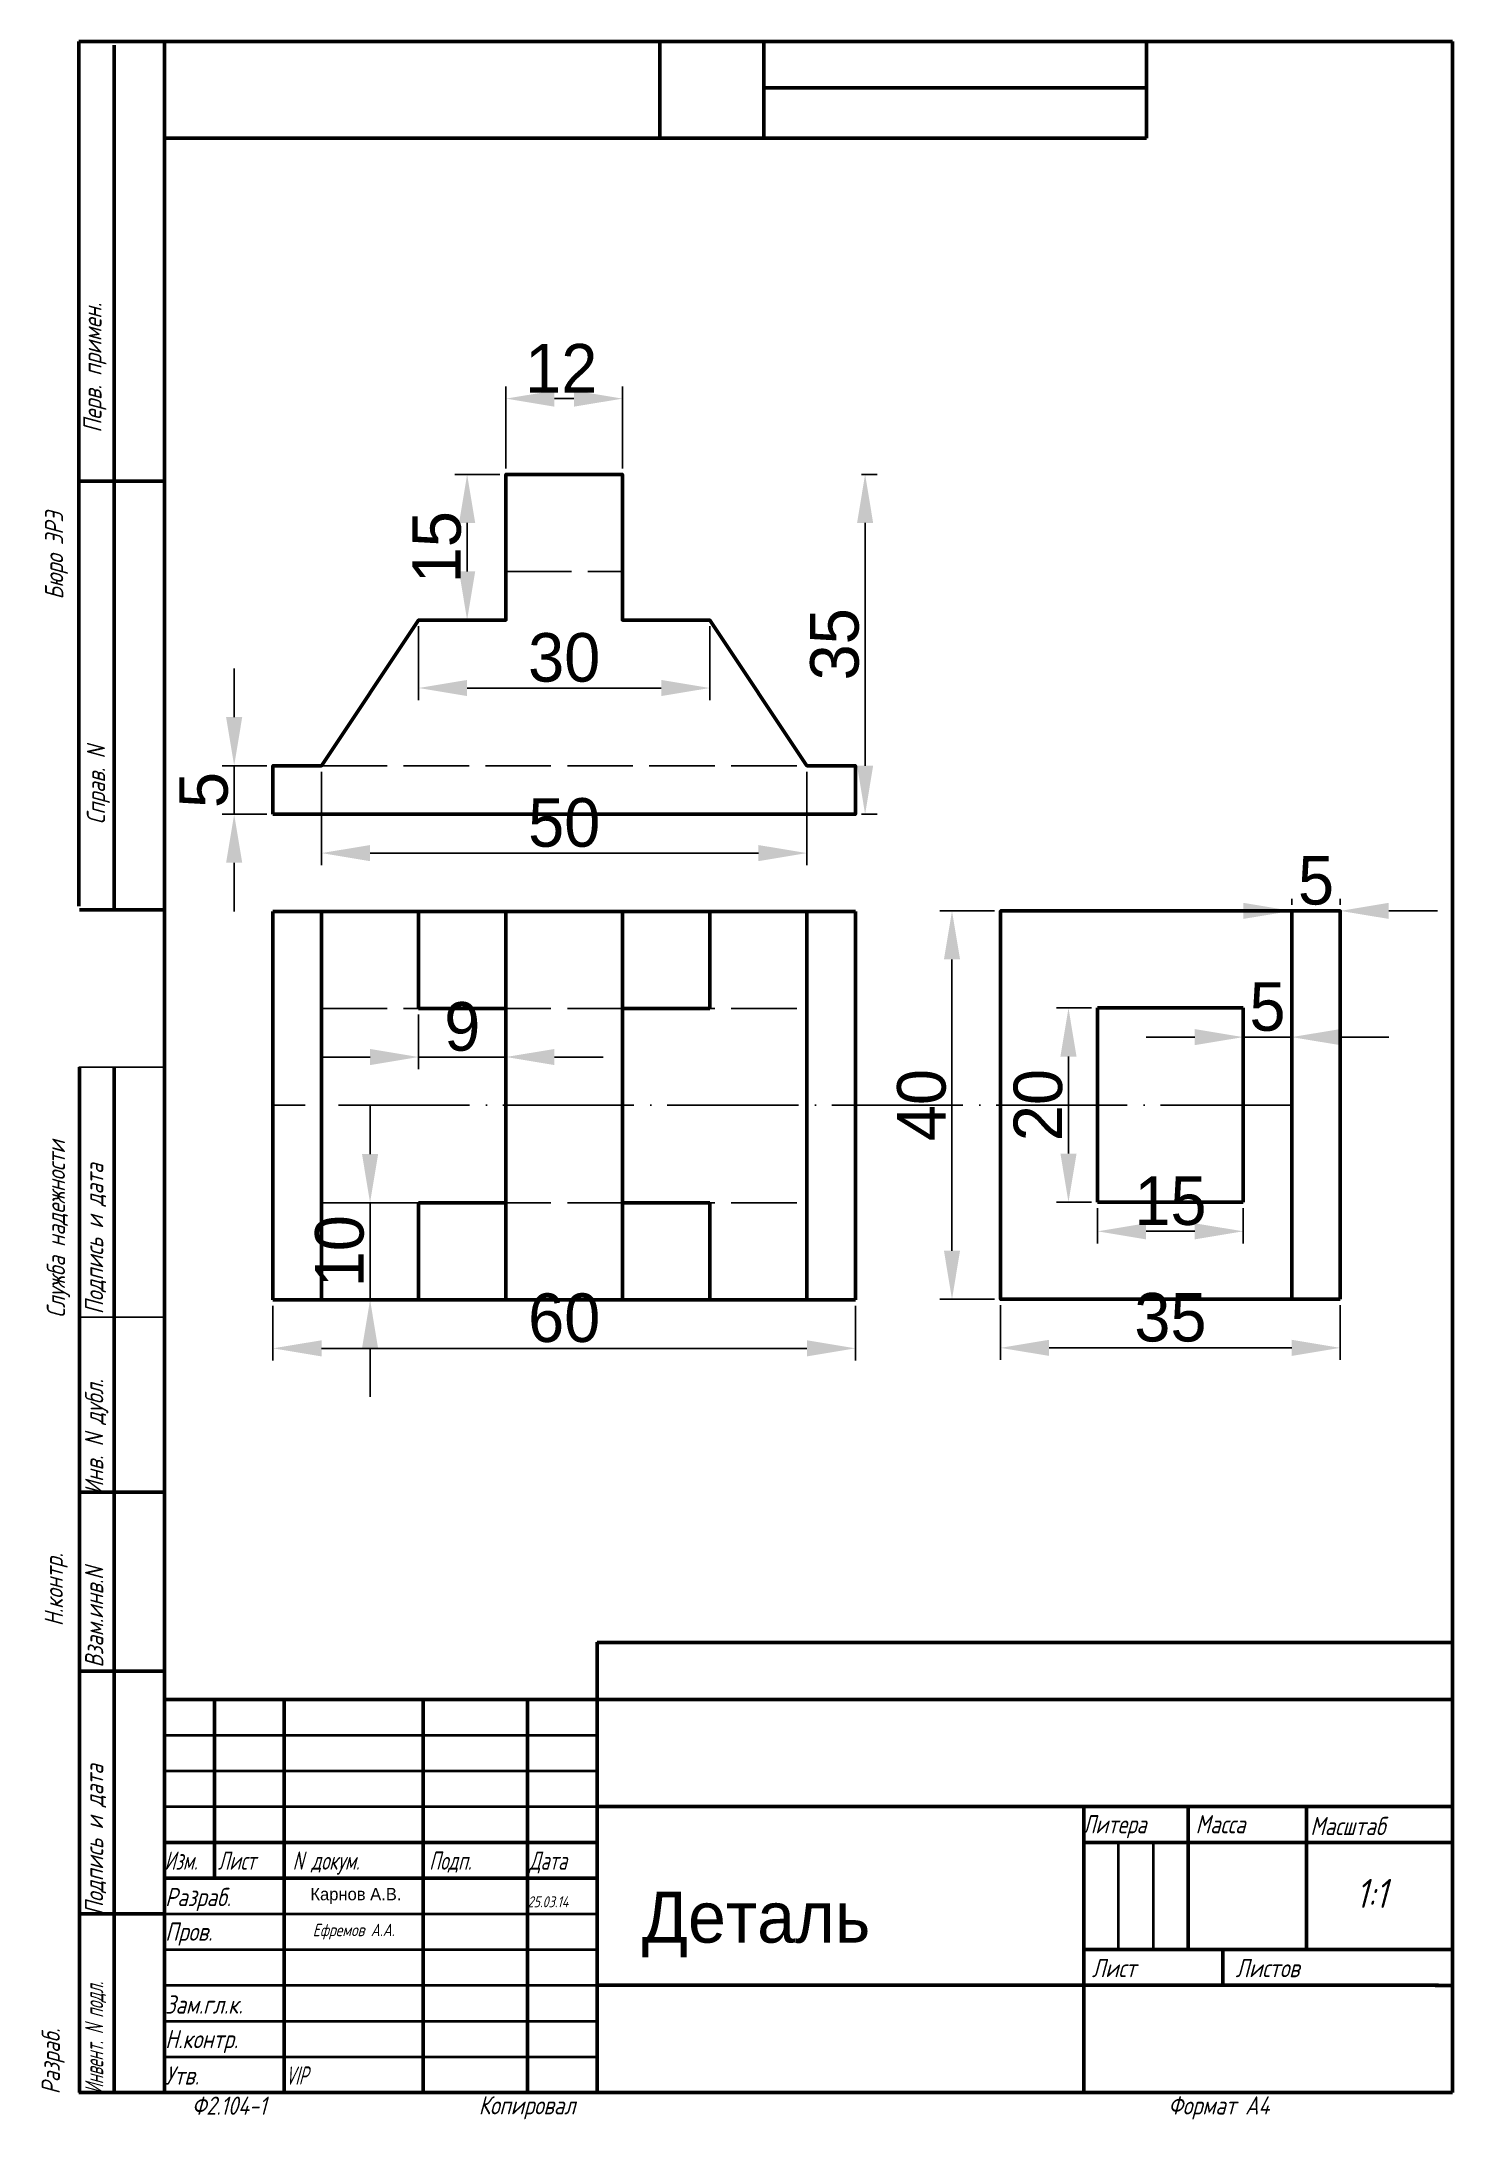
# Paper-space layout 'GOST-A4-(portrate)-new' of a CAD drawing. Header units: millimetres. Extents: x 2 to 196, y 1 to 286.
# The model-space entities are those that its viewports show. They can reach past a viewport. Long polylines and large blocks are cut down to what shows.
import ezdxf
from ezdxf.enums import TextEntityAlignment as Align

# ---------------------------------------------------------------- set-up
doc = ezdxf.new("R2010")
doc.units = ezdxf.units.MM
doc.linetypes.add('ACAD_ISO02W100', pattern=[15, 12, -3])
doc.linetypes.add('ACAD_ISO04W100', pattern=[30, 24, -3, 0, -3])
for name, color, linetype, lineweight in [('Основная сплошная', 7, 'Continuous', 50), ('Размерные линии', 3, 'Continuous', 25), ('Штриховая линия', 5, 'ACAD_ISO02W100', 25), ('Штрихпунктирная линия', 6, 'ACAD_ISO04W100', 25)]:
    doc.layers.add(name, color=color, linetype=linetype, lineweight=lineweight)
doc.styles.add('Dm', font='', dxfattribs={"oblique": 15})
doc.styles.get('Dm').set_extended_font_data('GOST type A')
doc.dimstyles.new('Copy of ISO-25', dxfattribs={"dimtxt": 5, "dimasz": 5, "dimexe": 1.25, "dimexo": 0.625, "dimtad": 1, "dimtoh": 1, "dimtxsty": 'Standard', "dimcen": 2.5, "dimadec": 0, "dimazin": 0, "dimtfac": 1, "dimtmove": 0, "dimatfit": 3, "dimfxl": 1, "dimarcsym": 0})

# ---------------------------------------------------------------- blocks, each defined once
blk = doc.blocks.new('Stamp Legend')
at = {"lineweight": 50}
for p, q in [((7.16, 286.45), (7.16, 167.75)), ((7.16, 286.45), (18.91, 286.45)), ((11.99, 167.26), (11.99, 285.96)), ((195.77, 286.45), (18.91, 286.45)), ((18.91, 4.91), (18.91, 286.45)), ((86.91, 273.21), (86.91, 286.45)), ((101.23, 273.21), (101.23, 286.45)), ((101.23, 280.08), (101.23, 286.45)), ((153.76, 273.21), (153.76, 286.45)), ((195.77, 286.45), (195.77, 6.87)), ((101.23, 280.08), (153.76, 280.08)), ((20.06, 273.21), (18.91, 273.21)), ((20.06, 273.21), (153.76, 273.21)), ((7.22, 226.12), (18.68, 226.12)), ((7.22, 167.26), (18.68, 167.26)), ((7.22, 4.91), (7.22, 145.68)), ((11.99, 4.91), (11.99, 145.68)), ((7.22, 87.31), (18.68, 87.31)), ((78.31, 58.88), (78.31, 66.73)), ((78.31, 66.71), (195.77, 66.71)), ((7.22, 62.78), (18.68, 62.78)), ((18.91, 58.88), (193.86, 58.88)), ((25.78, 34.35), (25.78, 58.88)), ((35.33, 4.92), (35.33, 58.88)), ((54.43, 4.92), (54.43, 58.88)), ((68.76, 4.92), (68.76, 58.88)), ((78.31, 4.92), (78.31, 58.88)), ((193.39, 58.86), (195.77, 58.86)), ((78.25, 44.16), (195.77, 44.16)), ((145.16, 4.92), (145.16, 44.16)), ((159.48, 24.54), (159.48, 44.16)), ((175.72, 24.54), (175.72, 44.16)), ((18.91, 39.26), (78.31, 39.26)), ((145.16, 39.24), (195.77, 39.24)), ((18.91, 34.35), (78.31, 34.35)), ((7.22, 29.43), (18.68, 29.43)), ((145.16, 24.54), (195.77, 24.54)), ((164.26, 19.64), (164.26, 24.54)), ((78.5, 19.64), (193.86, 19.64)), ((193.39, 19.62), (195.77, 19.62)), ((195.77, 6.87), (195.77, 4.91)), ((19.1, 4.91), (7.16, 4.91)), ((18.91, 4.91), (195.77, 4.91))]:
    blk.add_line(p, q, dxfattribs=at)
for p, q in [((20.06, 273.21), (20.06, 273.21)), ((20.06, 273.21), (20.06, 273.21)), ((7.16, 145.68), (19.1, 145.68)), ((7.16, 111.34), (19.1, 111.34))]:
    blk.add_line(p, q)
at = {"lineweight": 35}
for p, q in [((18.91, 53.97), (78.31, 53.97)), ((18.91, 49.07), (78.31, 49.07)), ((18.91, 44.16), (79.26, 44.16)), ((149.93, 24.54), (149.93, 39.24)), ((154.71, 24.54), (154.71, 39.24)), ((18.91, 29.45), (78.31, 29.45)), ((18.91, 24.54), (78.31, 24.54)), ((18.91, 19.64), (79.26, 19.64)), ((18.91, 14.73), (78.31, 14.73)), ((18.91, 9.83), (78.31, 9.83))]:
    blk.add_line(p, q, dxfattribs=at)
at = {"style": 'Dm', "oblique": 15}
for s, p in [('Перв. примен.', (10.26, 232.76)), ('Бюро ЭРЭ', (5, 209.87)), ('Справ. N', (10.75, 179)), ('Служба надежности', (5.25, 111.25)), ('Подпись и дата', (10.5, 111.75)), ('Инв. N дубл.', (10.5, 87)), ('Н.контр.', (4.96, 68.93)), ('Взам.инв.N', (10.5, 63.25)), ('Подпись и дата', (10.5, 29.27)), ('Разраб.', (4.54, 4.68))]:
    blk.add_text(s, height=2.5, rotation=90, dxfattribs=at).set_placement(p)
for s, width, p in [('Литера', 0.95, (145, 40.5)), ('Изм.', 0.85, (18.91, 35.5)), ('Лист', 0.85, (26.25, 35.5)), ('N докум.', 0.85, (36.5, 35.5)), ('Подп.', 0.85, (55.25, 35.5)), ('Дата', 0.85, (69, 35.5))]:
    blk.add_text(s, height=2.5, dxfattribs=dict(at, width=width)).set_placement(p)
for s, p in [('Масса', (160.5, 40.5)), ('Масштаб', (176.25, 40.25)), ('Разраб.', (19, 30.5)), ('Пров.', (19, 25.75)), ('Лист', (146.25, 20.75)), ('Листов', (166, 20.75)), ('Зам.гл.к.', (19, 15.75)), ('Н.контр.', (19, 11)), ('Утв.', (19, 6)), ('Ф2.104-1', (22.65, 1.86)), ('Копировал', (62.06, 1.92)), ('Формат А4', (156.74, 1.9))]:
    blk.add_text(s, height=2.5, dxfattribs=at).set_placement(p)
at = {"style": 'Dm', "oblique": 15, "width": 0.75}
blk.add_text('Инвент. N подл.', height=2.5, rotation=90, dxfattribs=at).set_placement((10.5, 4.75))
at = {"lineweight": 40, "style": 'Dm', "oblique": 15}
blk.add_attdef('А13', text='', height=5, rotation=180, dxfattribs=at).set_placement((56.92, 283), align=Align.CENTER)
at = {"style": 'Dm', "oblique": 15}
for tag, p in [('А15', (135.92, 61)), ('А16', (166.57, 29.75))]:
    blk.add_attdef(tag, text='', height=4, dxfattribs=at).set_placement(p, align=Align.CENTER)
at = {"lineweight": 40, "style": 'Dm', "oblique": 15}
for tag, height, p in [('А12', 5, (136.58, 49)), ('А8', 5, (111.68, 36.75)), ('А9', 5, (111.31, 29.75)), ('А7', 4, (184.64, 30.25)), ('А10', 5, (112.83, 22.25)), ('А14', 7, (169.08, 8.5)), ('А11', 5, (110.51, 9))]:
    blk.add_attdef(tag, text='', height=height, dxfattribs=at).set_placement(p, align=Align.CENTER)
at = {"style": 'Dm', "oblique": 15}
for tag, width, p, p2 in [('А1', 0.114428, (35.5, 30.5), (38.24, 30.5)), ('А3', 0.238806, (68.75, 30.5), (72.56, 30.5)), ('А2', 0.147465, (35.5, 25.75), (39.31, 25.75)), ('А4', 0.253846, (68.75, 25.75), (72.68, 25.75)), ('А17', 1.142857, (35.5, 6), (41.21, 6)), ('А18', 0.358209, (69, 6), (74.71, 6))]:
    blk.add_attdef(tag, text='', height=2.5, dxfattribs=dict(at, width=width)).set_placement(p, p2, align=Align.FIT)
for tag, p in [('А5', (157.5, 20.75)), ('А6', (182.5, 21))]:
    blk.add_attdef(tag, p, '', height=2.5, dxfattribs=at)
blk = doc.blocks.new('*D1')
at = {"layer": 'Defpoints', "color": 0, "transparency": 16777216}
for p in [(140, -88), (145, -88), (145, -128)]:
    blk.add_point(p, dxfattribs=at)
at = {"layer": 'Размерные линии', "color": 0, "lineweight": -2, "transparency": 16777216}
for p, q in [((144.38, -88), (138.75, -88)), ((140, -123), (140, -93)), ((144.38, -128), (138.75, -128))]:
    blk.add_line(p, q, dxfattribs=at)
at = {"layer": 'Размерные линии', "color": 0, "transparency": 16777216}
for points in [[(139.17, -93), (140.83, -93), (140, -88)], [(139.17, -123), (140.83, -123), (140, -128)]]:
    blk.add_solid(points, dxfattribs=at)
at = {"layer": 'Размерные линии', "color": 0, "transparency": 16777216, "insert": (136.88, -108), "char_height": 5, "attachment_point": 5, "rotation": 90}
blk.add_mtext('40', dxfattribs=at)
blk = doc.blocks.new('*D2')
at = {"layer": 'Defpoints', "color": 0, "transparency": 16777216}
for p in [(145, -128), (180, -128), (180, -133)]:
    blk.add_point(p, dxfattribs=at)
at = {"layer": 'Размерные линии', "color": 0, "lineweight": -2, "transparency": 16777216}
for p, q in [((145, -128.62), (145, -134.25)), ((180, -128.62), (180, -134.25)), ((150, -133), (175, -133))]:
    blk.add_line(p, q, dxfattribs=at)
at = {"layer": 'Размерные линии', "color": 0, "transparency": 16777216}
for points in [[(150, -132.17), (150, -133.83), (145, -133)], [(175, -132.17), (175, -133.83), (180, -133)]]:
    blk.add_solid(points, dxfattribs=at)
at = {"layer": 'Размерные линии', "color": 0, "transparency": 16777216, "insert": (162.5, -129.88), "char_height": 5, "attachment_point": 5}
blk.add_mtext('35', dxfattribs=at)
blk = doc.blocks.new('*D3')
at = {"layer": 'Defpoints', "color": 0, "transparency": 16777216}
for p in [(152, -98), (155, -98), (155, -118)]:
    blk.add_point(p, dxfattribs=at)
at = {"layer": 'Размерные линии', "color": 0, "lineweight": -2, "transparency": 16777216}
for p, q in [((154.38, -98), (150.75, -98)), ((152, -113), (152, -103)), ((154.38, -118), (150.75, -118))]:
    blk.add_line(p, q, dxfattribs=at)
at = {"layer": 'Размерные линии', "color": 0, "transparency": 16777216}
for points in [[(151.17, -103), (152.83, -103), (152, -98)], [(151.17, -113), (152.83, -113), (152, -118)]]:
    blk.add_solid(points, dxfattribs=at)
at = {"layer": 'Размерные линии', "color": 0, "transparency": 16777216, "insert": (148.88, -108), "char_height": 5, "attachment_point": 5, "rotation": 90}
blk.add_mtext('20', dxfattribs=at)
blk = doc.blocks.new('*D4')
at = {"layer": 'Defpoints', "color": 0, "transparency": 16777216}
for p in [(155, -118), (170, -118), (155, -121)]:
    blk.add_point(p, dxfattribs=at)
at = {"layer": 'Размерные линии', "color": 0, "lineweight": -2, "transparency": 16777216}
for p, q in [((155, -118.62), (155, -122.25)), ((170, -118.62), (170, -122.25)), ((165, -121), (160, -121))]:
    blk.add_line(p, q, dxfattribs=at)
at = {"layer": 'Размерные линии', "color": 0, "transparency": 16777216}
for points in [[(160, -120.17), (160, -121.83), (155, -121)], [(165, -120.17), (165, -121.83), (170, -121)]]:
    blk.add_solid(points, dxfattribs=at)
at = {"layer": 'Размерные линии', "color": 0, "transparency": 16777216, "insert": (162.5, -117.88), "char_height": 5, "attachment_point": 5}
blk.add_mtext('15', dxfattribs=at)
blk = doc.blocks.new('*D5')
at = {"layer": 'Defpoints', "color": 0, "transparency": 16777216}
for p in [(70.05, -128.05), (130.05, -128.05), (130.05, -133.05)]:
    blk.add_point(p, dxfattribs=at)
at = {"layer": 'Размерные линии', "color": 0, "lineweight": -2, "transparency": 16777216}
for p, q in [((70.05, -128.68), (70.05, -134.3)), ((130.05, -128.68), (130.05, -134.3)), ((75.05, -133.05), (125.05, -133.05))]:
    blk.add_line(p, q, dxfattribs=at)
at = {"layer": 'Размерные линии', "color": 0, "transparency": 16777216}
for points in [[(75.05, -132.22), (75.05, -133.88), (70.05, -133.05)], [(125.05, -132.22), (125.05, -133.88), (130.05, -133.05)]]:
    blk.add_solid(points, dxfattribs=at)
at = {"layer": 'Размерные линии', "color": 0, "transparency": 16777216, "insert": (100.05, -129.93), "char_height": 5, "attachment_point": 5}
blk.add_mtext('60', dxfattribs=at)
blk = doc.blocks.new('*D6')
at = {"layer": 'Defpoints', "color": 0, "transparency": 16777216}
for p in [(80.05, -118.05), (85.05, -118.05), (85.05, -128.05)]:
    blk.add_point(p, dxfattribs=at)
at = {"layer": 'Размерные линии', "color": 0, "lineweight": -2, "transparency": 16777216}
for p, q in [((80.05, -113.05), (80.05, -108.05)), ((84.42, -118.05), (78.8, -118.05)), ((80.05, -128.05), (80.05, -118.05)), ((84.42, -128.05), (78.8, -128.05)), ((80.05, -133.05), (80.05, -138.05))]:
    blk.add_line(p, q, dxfattribs=at)
at = {"layer": 'Размерные линии', "color": 0, "transparency": 16777216}
for points in [[(79.22, -113.05), (80.88, -113.05), (80.05, -118.05)], [(79.22, -133.05), (80.88, -133.05), (80.05, -128.05)]]:
    blk.add_solid(points, dxfattribs=at)
at = {"layer": 'Размерные линии', "color": 0, "transparency": 16777216, "insert": (76.92, -123.05), "char_height": 5, "attachment_point": 5, "rotation": 90}
blk.add_mtext('10', dxfattribs=at)
blk = doc.blocks.new('*D7')
at = {"layer": 'Defpoints', "color": 0, "transparency": 16777216}
for p in [(85.05, -98.05), (94.05, -98.05), (94.05, -103.05)]:
    blk.add_point(p, dxfattribs=at)
at = {"layer": 'Размерные линии', "color": 0, "lineweight": -2, "transparency": 16777216}
for p, q in [((85.05, -98.68), (85.05, -104.3)), ((94.05, -98.68), (94.05, -104.3)), ((80.05, -103.05), (75.05, -103.05)), ((85.05, -103.05), (94.05, -103.05)), ((99.05, -103.05), (104.05, -103.05))]:
    blk.add_line(p, q, dxfattribs=at)
at = {"layer": 'Размерные линии', "color": 0, "transparency": 16777216}
for points in [[(80.05, -102.22), (80.05, -103.88), (85.05, -103.05)], [(99.05, -102.22), (99.05, -103.88), (94.05, -103.05)]]:
    blk.add_solid(points, dxfattribs=at)
at = {"layer": 'Размерные линии', "color": 0, "transparency": 16777216, "insert": (89.55, -99.93), "char_height": 5, "attachment_point": 5}
blk.add_mtext('9', dxfattribs=at)
blk = doc.blocks.new('*D8')
at = {"layer": 'Defpoints', "color": 0, "transparency": 16777216}
for p in [(106.05, -35.25), (94.05, -43.05), (106.05, -43.05)]:
    blk.add_point(p, dxfattribs=at)
at = {"layer": 'Размерные линии', "color": 0, "lineweight": -2, "transparency": 16777216}
for p, q in [((94.05, -42.43), (94.05, -34)), ((106.05, -42.43), (106.05, -34)), ((99.05, -35.25), (101.05, -35.25))]:
    blk.add_line(p, q, dxfattribs=at)
at = {"layer": 'Размерные линии', "color": 0, "transparency": 16777216}
for points in [[(99.05, -34.42), (99.05, -36.08), (94.05, -35.25)], [(101.05, -34.42), (101.05, -36.08), (106.05, -35.25)]]:
    blk.add_solid(points, dxfattribs=at)
at = {"layer": 'Размерные линии', "color": 0, "transparency": 16777216, "insert": (99.75, -32.12), "char_height": 5, "attachment_point": 5}
blk.add_mtext('12', dxfattribs=at)
blk = doc.blocks.new('*D9')
at = {"layer": 'Defpoints', "color": 0, "transparency": 16777216}
for p in [(66.05, -73.05), (70.05, -73.05), (70.05, -78.05)]:
    blk.add_point(p, dxfattribs=at)
at = {"layer": 'Размерные линии', "color": 0, "lineweight": -2, "transparency": 16777216}
for p, q in [((66.05, -68.05), (66.05, -63.05)), ((69.42, -73.05), (64.8, -73.05)), ((66.05, -78.05), (66.05, -73.05)), ((69.42, -78.05), (64.8, -78.05)), ((66.05, -83.05), (66.05, -88.05))]:
    blk.add_line(p, q, dxfattribs=at)
at = {"layer": 'Размерные линии', "color": 0, "transparency": 16777216}
for points in [[(65.22, -68.05), (66.88, -68.05), (66.05, -73.05)], [(65.22, -83.05), (66.88, -83.05), (66.05, -78.05)]]:
    blk.add_solid(points, dxfattribs=at)
at = {"layer": 'Размерные линии', "color": 0, "transparency": 16777216, "insert": (62.92, -75.55), "char_height": 5, "attachment_point": 5, "rotation": 90}
blk.add_mtext('5', dxfattribs=at)
blk = doc.blocks.new('*D10')
at = {"layer": 'Defpoints', "color": 0, "transparency": 16777216}
for p in [(90.05, -43.05), (94.05, -43.05), (94.05, -58.05)]:
    blk.add_point(p, dxfattribs=at)
at = {"layer": 'Размерные линии', "color": 0, "lineweight": -2, "transparency": 16777216}
for p, q in [((93.42, -43.05), (88.8, -43.05)), ((90.05, -53.05), (90.05, -48.05)), ((93.42, -58.05), (88.8, -58.05))]:
    blk.add_line(p, q, dxfattribs=at)
at = {"layer": 'Размерные линии', "color": 0, "transparency": 16777216}
for points in [[(89.22, -48.05), (90.88, -48.05), (90.05, -43.05)], [(89.22, -53.05), (90.88, -53.05), (90.05, -58.05)]]:
    blk.add_solid(points, dxfattribs=at)
at = {"layer": 'Размерные линии', "color": 0, "transparency": 16777216, "insert": (86.93, -50.55), "char_height": 5, "attachment_point": 5, "rotation": 90}
blk.add_mtext('15', dxfattribs=at)
blk = doc.blocks.new('*D11')
at = {"layer": 'Defpoints', "color": 0, "transparency": 16777216}
for p in [(85.05, -58.05), (115.05, -58.05), (115.05, -65.05)]:
    blk.add_point(p, dxfattribs=at)
at = {"layer": 'Размерные линии', "color": 0, "lineweight": -2, "transparency": 16777216}
for p, q in [((85.05, -58.68), (85.05, -66.3)), ((115.05, -58.68), (115.05, -66.3)), ((90.05, -65.05), (110.05, -65.05))]:
    blk.add_line(p, q, dxfattribs=at)
at = {"layer": 'Размерные линии', "color": 0, "transparency": 16777216}
for points in [[(90.05, -64.22), (90.05, -65.88), (85.05, -65.05)], [(110.05, -64.22), (110.05, -65.88), (115.05, -65.05)]]:
    blk.add_solid(points, dxfattribs=at)
at = {"layer": 'Размерные линии', "color": 0, "transparency": 16777216, "insert": (100.05, -61.93), "char_height": 5, "attachment_point": 5}
blk.add_mtext('30', dxfattribs=at)
blk = doc.blocks.new('*D12')
at = {"layer": 'Defpoints', "color": 0, "transparency": 16777216}
for p in [(75.05, -73.05), (125.05, -73.05), (125.05, -82.05)]:
    blk.add_point(p, dxfattribs=at)
at = {"layer": 'Размерные линии', "color": 0, "lineweight": -2, "transparency": 16777216}
for p, q in [((75.05, -73.68), (75.05, -83.3)), ((125.05, -73.68), (125.05, -83.3)), ((80.05, -82.05), (120.05, -82.05))]:
    blk.add_line(p, q, dxfattribs=at)
at = {"layer": 'Размерные линии', "color": 0, "transparency": 16777216}
for points in [[(80.05, -81.22), (80.05, -82.88), (75.05, -82.05)], [(120.05, -81.22), (120.05, -82.88), (125.05, -82.05)]]:
    blk.add_solid(points, dxfattribs=at)
at = {"layer": 'Размерные линии', "color": 0, "transparency": 16777216, "insert": (100.05, -78.93), "char_height": 5, "attachment_point": 5}
blk.add_mtext('50', dxfattribs=at)
blk = doc.blocks.new('*D13')
at = {"layer": 'Defpoints', "color": 0, "transparency": 16777216}
for p in [(130.05, -43.05), (131.05, -43.05), (130.05, -78.05)]:
    blk.add_point(p, dxfattribs=at)
at = {"layer": 'Размерные линии', "color": 0, "lineweight": -2, "transparency": 16777216}
for p, q in [((130.68, -43.05), (132.3, -43.05)), ((131.05, -73.05), (131.05, -48.05)), ((130.68, -78.05), (132.3, -78.05))]:
    blk.add_line(p, q, dxfattribs=at)
at = {"layer": 'Размерные линии', "color": 0, "transparency": 16777216}
for points in [[(130.22, -48.05), (131.88, -48.05), (131.05, -43.05)], [(130.22, -73.05), (131.88, -73.05), (131.05, -78.05)]]:
    blk.add_solid(points, dxfattribs=at)
at = {"layer": 'Размерные линии', "color": 0, "transparency": 16777216, "insert": (127.92, -60.55), "char_height": 5, "attachment_point": 5, "rotation": 90}
blk.add_mtext('35', dxfattribs=at)
blk = doc.blocks.new('*D14')
at = {"layer": 'Defpoints', "color": 0, "transparency": 16777216}
for p in [(175, -88), (180, -88), (180, -88)]:
    blk.add_point(p, dxfattribs=at)
at = {"layer": 'Размерные линии', "color": 0, "lineweight": -2, "transparency": 16777216}
for p, q in [((175, -87.38), (175, -86.75)), ((180, -87.38), (180, -86.75)), ((170, -88), (165, -88)), ((175, -88), (180, -88)), ((185, -88), (190, -88))]:
    blk.add_line(p, q, dxfattribs=at)
at = {"layer": 'Размерные линии', "color": 0, "transparency": 16777216}
for points in [[(170, -87.17), (170, -88.83), (175, -88)], [(185, -87.17), (185, -88.83), (180, -88)]]:
    blk.add_solid(points, dxfattribs=at)
at = {"layer": 'Размерные линии', "color": 0, "transparency": 16777216, "insert": (177.5, -84.88), "char_height": 5, "attachment_point": 5}
blk.add_mtext('5', dxfattribs=at)
blk = doc.blocks.new('*D15')
at = {"layer": 'Defpoints', "color": 0, "transparency": 16777216}
for p in [(170, -98), (175, -98), (175, -101)]:
    blk.add_point(p, dxfattribs=at)
at = {"layer": 'Размерные линии', "color": 0, "lineweight": -2, "transparency": 16777216}
for p, q in [((170, -98.62), (170, -102.25)), ((175, -98.62), (175, -102.25)), ((165, -101), (160, -101)), ((170, -101), (175, -101)), ((180, -101), (185, -101))]:
    blk.add_line(p, q, dxfattribs=at)
at = {"layer": 'Размерные линии', "color": 0, "transparency": 16777216}
for points in [[(165, -100.17), (165, -101.83), (170, -101)], [(180, -100.17), (180, -101.83), (175, -101)]]:
    blk.add_solid(points, dxfattribs=at)
at = {"layer": 'Размерные линии', "color": 0, "transparency": 16777216, "insert": (172.5, -97.88), "char_height": 5, "attachment_point": 5}
blk.add_mtext('5', dxfattribs=at)

msp = doc.modelspace()

# ---------------------------------------------------------------- linework, layer by layer
at = {"layer": 'Основная сплошная'}
for p, q in [((70.05, -128.05), (70.05, -88.05)), ((70.05, -88.05), (130.05, -88.05)), ((75.05, -128.05), (75.05, -88.05)), ((85.05, -98.05), (85.05, -88.05)), ((94.05, -98.05), (94.05, -88.05)), ((106.05, -98.05), (106.05, -88.05)), ((106.05, -98.05), (106.05, -88.05)), ((115.05, -98.05), (115.05, -88.05)), ((115.05, -98.05), (115.05, -88.05)), ((125.05, -128.05), (125.05, -88.05)), ((130.05, -88.05), (130.05, -128.05)), ((94.05, -98.05), (85.05, -98.05)), ((94.05, -118.05), (94.05, -98.05)), ((115.05, -98.05), (106.05, -98.05)), ((115.05, -98.05), (106.05, -98.05)), ((106.05, -118.05), (106.05, -98.05)), ((155, -118), (155, -98)), ((155, -98), (170, -98)), ((170, -98), (170, -118)), ((85.05, -128.05), (85.05, -118.05)), ((94.05, -118.05), (85.05, -118.05)), ((94.05, -128.05), (94.05, -118.05)), ((106.05, -118.05), (106.05, -128.05)), ((106.05, -118.05), (115.05, -118.05)), ((115.05, -118.05), (106.05, -118.05)), ((115.05, -118.05), (115.05, -128.05)), ((170, -118), (155, -118)), ((130.05, -128.05), (70.05, -128.05)), ((180, -128), (175, -128))]:
    msp.add_line(p, q, dxfattribs=at)
msp.add_lwpolyline([(70.05, -78.05), (70.05, -73.05), (75.05, -73.05), (85.05, -58.05), (94.05, -58.05), (94.05, -43.05), (106.05, -43.05), (106.05, -58.05), (115.05, -58.05), (125.05, -73.05), (130.05, -73.05), (130.05, -78.05)], close=True, dxfattribs=at)
msp.add_lwpolyline([(175, -88), (175, -128), (145, -128), (145, -88), (175, -88), (180, -88), (180, -128)], dxfattribs=at)
at = {"layer": 'Штриховая линия'}
for p, q in [((94.05, -53.05), (106.05, -53.05)), ((75.05, -73.05), (125.05, -73.05)), ((75.05, -98.05), (125.05, -98.05)), ((75.05, -118.05), (125.05, -118.05))]:
    msp.add_line(p, q, dxfattribs=at)
at = {"layer": 'Штрихпунктирная линия'}
msp.add_line((175, -108), (70, -108), dxfattribs=at)

# ---------------------------------------------------------------- dimensions: what is measured, and where the dimension line sits
at = {"layer": 'Размерные линии'}
for base, p1, p2, picture, middle in [((106.05, -35.25), (94.05, -43.05), (106.05, -43.05), '*D8', (99.75, -35.25)), ((180, -88), (175, -88), (180, -88), '*D14', (177.5, -88)), ((175, -101), (170, -98), (175, -98), '*D15', (172.5, -101))]:
    dim = msp.add_linear_dim(base=base, p1=p1, p2=p2, angle=180, dimstyle='Copy of ISO-25', dxfattribs=at)
    dim.commit()
    dim.dimension.update_dxf_attribs({"geometry": picture, "text_midpoint": middle, "dimtype": 160})
for base, p1, p2, angle, picture, middle in [((90.05, -43.05), (94.05, -58.05), (94.05, -43.05), 90, '*D10', (86.925, -50.55)), ((131.05, -43.05), (130.05, -78.05), (130.05, -43.05), 90, '*D13', (127.925, -60.55)), ((115.05, -65.05), (85.05, -58.05), (115.05, -58.05), 180, '*D11', (100.05, -61.925)), ((66.05, -73.05), (70.05, -78.05), (70.05, -73.05), 90, '*D9', (62.925, -75.55)), ((125.05, -82.05), (75.05, -73.05), (125.05, -73.05), 180, '*D12', (100.05, -78.925)), ((140, -88), (145, -128), (145, -88), 90, '*D1', (136.875, -108)), ((94.05, -103.05), (85.05, -98.05), (94.05, -98.05), 180, '*D7', (89.55, -99.925)), ((152, -98), (155, -118), (155, -98), 90, '*D3', (148.875, -108)), ((80.05, -118.05), (85.05, -128.05), (85.05, -118.05), 90, '*D6', (76.925, -123.05)), ((155, -121), (170, -118), (155, -118), 180, '*D4', (162.5, -117.875)), ((130.05, -133.05), (70.05, -128.05), (130.05, -128.05), 180, '*D5', (100.05, -129.925)), ((180, -133), (145, -128), (180, -128), 180, '*D2', (162.5, -129.875))]:
    dim = msp.add_linear_dim(base=base, p1=p1, p2=p2, angle=angle, dimstyle='Copy of ISO-25', dxfattribs=at)
    dim.commit()
    dim.dimension.update_dxf_attribs({"geometry": picture, "text_midpoint": middle})

psp = doc.layouts.new('GOST-A4-(portrate)-new')

# ---------------------------------------------------------------- linework, layer by layer
psp.add_lwpolyline([(18.91, 58.88), (78.31, 58.88), (78.31, 66.73), (195.78, 66.71), (195.78, 286.45), (153.76, 286.45), (153.76, 273.21), (18.91, 273.21), (18.91, 58.88)], close=True)

# ---------------------------------------------------------------- block references
ref = psp.add_blockref('Stamp Legend', (0, 0))
ref.add_attrib('А7', '1:1', dxfattribs={"lineweight": 40, "height": 4, "style": 'Dm', "oblique": 15}).set_placement((184.64, 30.25), align=Align.CENTER)
ref.add_attrib('А17', 'VIP', (35.5, 6), dxfattribs={"height": 2.5, "style": 'Dm', "oblique": 15, "width": 0.75})

# ---------------------------------------------------------------- texts
at = {"layer": 'Размерные линии'}
for s, width, insert, char_height, attachment_point in [('{\\C0; Карнов А.В.}', 33.303, (44.88, 31.9), 1.7, 5), ('{\\C0;\\P  Деталь}', 65.895, (79.26, 44.16), 7, 1)]:
    psp.add_mtext_dynamic_manual_height_columns(s, width=width, gutter_width=12.5, heights=[0], dxfattribs=dict(at, insert=insert, char_height=char_height, attachment_point=attachment_point))
at = {"layer": 'Размерные линии', "style": 'Dm'}
for s, width, heights, insert, char_height, attachment_point in [('{\\C0;\\P25.03.14}', 9.55, [4.91], (68.76, 34.35), 1.5, 1), ('{\\C0;Ефремов А.А.}', 19.1, [0], (44.88, 27), 1.7, 5)]:
    psp.add_mtext_dynamic_manual_height_columns(s, width=width, gutter_width=12.5, heights=heights, dxfattribs=dict(at, insert=insert, char_height=char_height, attachment_point=attachment_point))

# ---------------------------------------------------------------- viewports
at = {"layer": '0'}
vp = psp.add_viewport(center=(107.34, 172.67), size=(176.87, 227.573), view_center_point=(125.213, -83.838), view_height=170.7251, dxfattribs=at)
vp.dxf.flags = 0x10000  # cut along an outline
vp.dxf.clipping_boundary_handle = psp.add_lwpolyline([(18.91, 58.88), (78.31, 58.88), (78.31, 66.73), (195.78, 66.71), (195.78, 286.45), (153.76, 286.45), (153.76, 273.21), (18.91, 273.21), (18.91, 58.88)], format="xyb", close=True, dxfattribs={"invisible": 1}).dxf.handle

doc.saveas('drawing.dxf')
